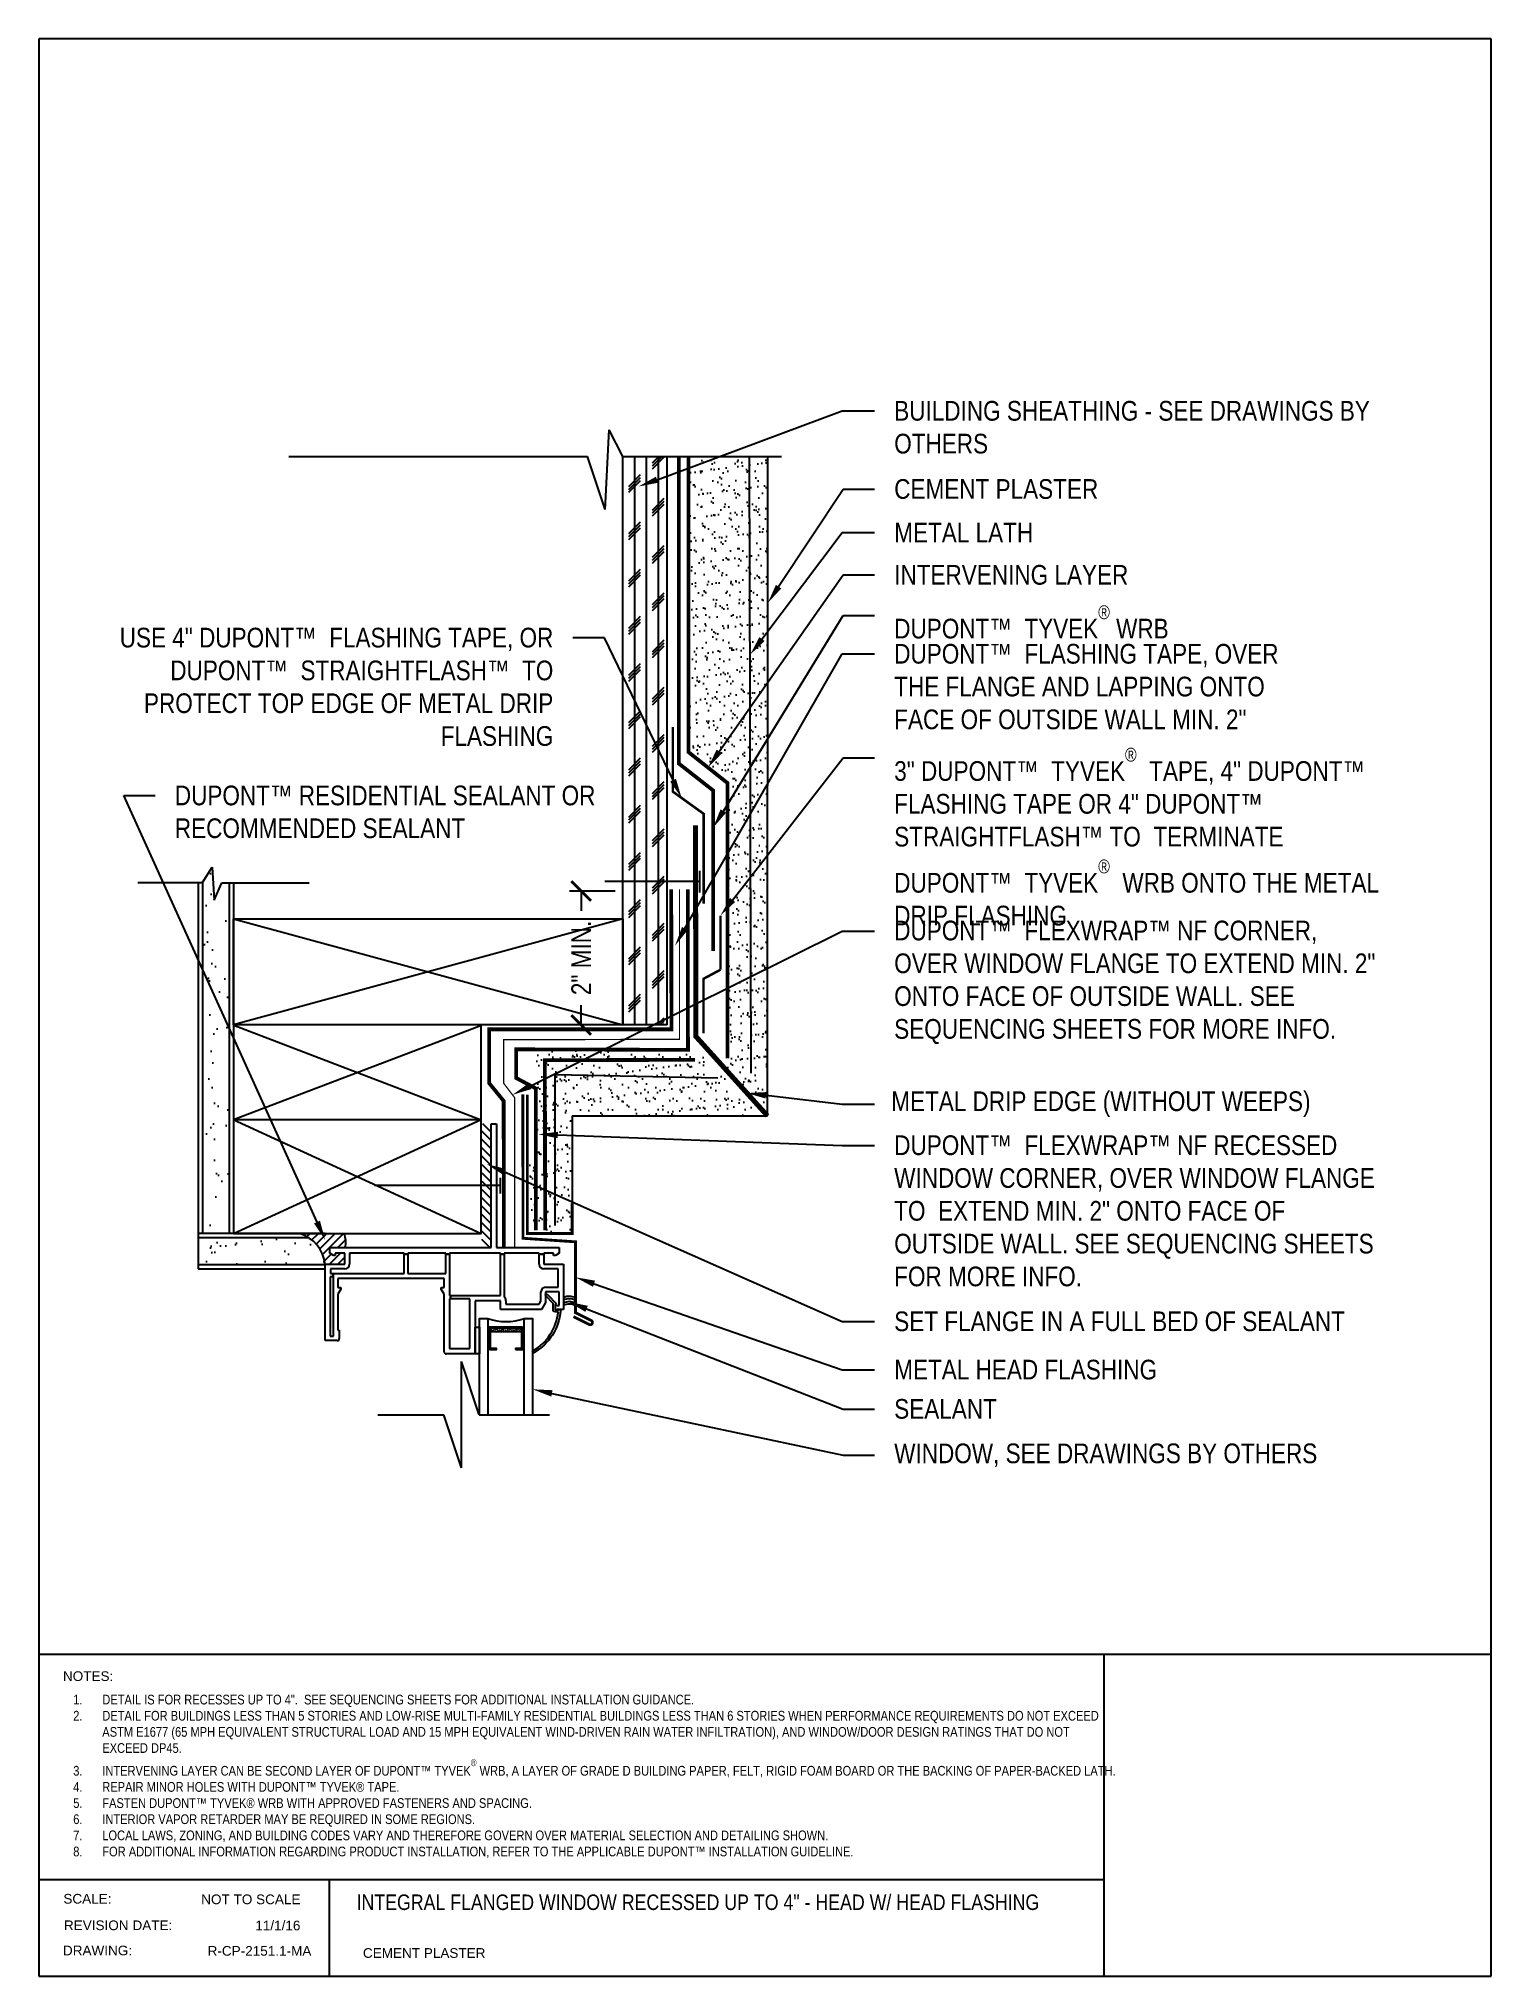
# Paper-space layout 'Title Block' of a CAD drawing. Header units: inches. Extents: x 0.3 to 7.8, y 0.1 to 10.1.
# The model-space entities are those that its viewports show. They can reach past a viewport. Long polylines and large blocks are cut down to what shows.
import ezdxf
from ezdxf import colors
from ezdxf.entities.mleader import LeaderData, LeaderLine
from ezdxf.math import Vec2, Vec3

# ---------------------------------------------------------------- set-up
doc = ezdxf.new("R2010")
doc.units = ezdxf.units.IN
doc.header["$MEASUREMENT"] = 0
for name, pattern in [('CENTER2', [1.125, 0.75, -0.125, 0.125, -0.125]), ('CENTER6', [0.4125, 0.3, -0.05, 0.03125, -0.03125]), ('HIDDEN', [0.375, 0.25, -0.125])]:
    doc.linetypes.add(name, pattern=pattern)
for name, color, linetype, lineweight in [('-ATI-WRB', 5, 'CENTER6', 15), ('.ATI-DETAIL', 13, 'Continuous', 25), ('.ATI-HATCH', 8, 'Continuous', 25), ('.ATI-TEXT', 7, 'Continuous', 35), ('ATI-SAM', 4, 'HIDDEN', 15)]:
    doc.layers.add(name, color=color, linetype=linetype, lineweight=lineweight)
doc.layers.add('title block', color=7, linetype='Continuous')
doc.styles.add('ATI ARCH 5-32', font='ARIALN.TTF', dxfattribs={"height": 0.15625})
doc.styles.get("Standard").update_dxf_attribs({"font": 'arial.ttf'})
doc.linetypes.add('ZIGZAG', pattern='A,0.0001,-0.2,[131,ltypeshp.shx,S=0.2,R=0,X=-0.2,Y=0],-0.4,[131,ltypeshp.shx,S=0.2,R=180,X=0.2,Y=0],-0.2', length=0.8001)
doc.dimstyles.new('ATI ARCH 5-32', dxfattribs={"dimscale": 12, "dimtxt": 0.15625, "dimasz": 0.15625, "dimexe": 0.09375, "dimexo": 0.0625, "dimgap": 0.09, "dimtad": 0, "dimdec": 4, "dimzin": 0, "dimdsep": 46, "dimlunit": 4, "dimtxsty": 'ATI ARCH 5-32', "dimblk": 'ARCHTICK', "dimcen": 0.09, "dimadec": 0, "dimazin": 0, "dimtfac": 0.8, "dimtdec": 4, "dimtofl": 0, "dimtmove": 0, "dimatfit": 2, "dimfxl": 1, "dimtolj": 1, "dimtzin": 0, "dimarcsym": 0})
pattern_1 = [(37.5, (-16.44395, -265.59147), (-0.004409535, 0.134877664), [0, -0.1064, 0, -0.119, 0, -0.11375]), (7.5, (-16.44395, -265.59147), (0.12388437, 0.19755022), [0, -0.0574, 0, -0.0959, 0, -0.03675]), (327.5, (-16.53005, -265.59147), (0.21798993, 0.000396134), [0, -0.035, 0, -0.126, 0, -0.1645]), (317.5, (-16.53005, -265.59147), (0.21042886, 0.06143729), [0, -0.0175, 0, -0.0826, 0, -0.0945])]

# ---------------------------------------------------------------- blocks, each defined once
blk = doc.blocks.new('_ARCHTICK')
at = {"color": 0, "linetype": 'ByBlock', "const_width": 0.15}
blk.add_lwpolyline([(-0.5, -0.5), (0.5, 0.5)], dxfattribs=at)
blk = doc.blocks.new('*D2')
at = {"layer": '.ATI-TEXT', "color": 0, "lineweight": -2, "transparency": 16777216}
for p, q in [((8.759, 7.975), (8.396, 7.975)), ((8.49, 7.975), (8.49, 7.819)), ((8.49, 6.912), (8.49, 7.068)), ((8.759, 6.912), (8.396, 6.912))]:
    blk.add_line(p, q, dxfattribs=at)
at = {"layer": 'Defpoints', "color": 0, "transparency": 16777216}
for p in [(8.821, 7.975), (8.49, 6.912), (8.821, 6.912)]:
    blk.add_point(p, dxfattribs=at)
at = {"layer": '.ATI-TEXT', "color": 0, "lineweight": -2, "transparency": 16777216, "xscale": 0.15625, "yscale": 0.15625, "zscale": 0.15625}
for p, rotation in [((8.49, 7.975), 90), ((8.49, 6.912), 270)]:
    blk.add_blockref('_ARCHTICK', p, dxfattribs=dict(at, rotation=rotation))
at = {"layer": '.ATI-TEXT', "color": 0, "transparency": 16777216, "insert": (8.49, 7.444), "char_height": 0.15625, "attachment_point": 5, "rotation": 90, "style": 'ATI ARCH 5-32'}
blk.add_mtext('\\A1;2" MIN.', dxfattribs=at)

msp = doc.modelspace()

# ---------------------------------------------------------------- hatches: boundary and pattern name
at = {"layer": '.ATI-HATCH'}
h = msp.add_hatch(dxfattribs=at)
h.set_pattern_fill('CORK', color=256, scale=0.75, angle=-90)
h.set_pattern_definition([(270, (5.72771, 9.54748), (0.09375, -4e-17), []), (45, (5.68084, 9.5006), (-0.1875, 0.1875), [0.132583, -0.132583]), (45, (5.68084, 9.47717), (-0.1875, 0.1875), [0.132583, -0.132583]), (45, (5.68084, 9.45373), (-0.1875, 0.1875), [0.132583, -0.132583])])
h.paths.add_polyline_path([(8.82146, 6.91215), (9.17303, 6.91215), (9.17303, 11.42596), (8.82146, 11.42596)])
h = msp.add_hatch(dxfattribs=at)
h.set_pattern_fill('AR-SAND', color=256, scale=0.07)
h.set_pattern_definition(pattern_1)
h.paths.add_polyline_path([(9.97032, 7.23283), (9.97073, 7.95409), (9.65249, 7.75901), (9.65249, 7.12149)])
h.paths.add_polyline_path([(9.97269, 11.42596), (9.5068, 11.42596), (9.34236, 11.356), (9.34236, 10.44622), (9.52601, 10.29329), (9.52601, 9.20385), (9.65249, 9.04328), (9.65249, 7.75901), (9.97073, 7.95409)])
h.paths.add_polyline_path([(9.65249, 7.12149), (9.65249, 6.53496), (9.96973, 6.19057), (9.97032, 7.23283)])
h = msp.add_hatch(dxfattribs=at)
h.set_pattern_fill('AR-SAND', color=256, scale=0.07)
h.set_pattern_definition(pattern_1)
h.paths.add_polyline_path([(9.38934, 7.0293), (9.26533, 6.98585), (9.26533, 6.94524), (9.38934, 6.94524)])
h.paths.add_polyline_path([(9.3453, 7.93939), (11.07386, 7.93939), (11.07386, 8.52787), (9.3453, 8.52787)], flags=9)
h.paths.add_polyline_path([(9.34236, 10.44622), (9.34236, 9.07852), (9.65249, 8.83304), (9.65249, 9.04328), (9.52601, 9.20385), (9.52601, 10.29329)])
h = msp.add_hatch(dxfattribs=at)
h.set_pattern_fill('AR-SAND', color=256, scale=0.07)
h.set_pattern_definition(pattern_1)
h.paths.add_polyline_path([(9.97107, 8.56558), (9.65249, 8.56558), (9.65249, 7.92716), (9.90963, 7.92716), (9.97073, 7.96585)])
h.paths.add_polyline_path([(9.30637, 7.93939), (11.03493, 7.93939), (11.03493, 8.52787), (9.30637, 8.52787)], flags=9)
h = msp.add_hatch(dxfattribs=at)
h.set_pattern_fill('AR-SAND', color=256, scale=0.15)
h.set_pattern_definition([(37.5, (-166.2434, -433.242), (-0.009449, 0.28902357), [0, -0.228, 0, -0.255, 0, -0.24375]), (7.5, (-166.2434, -433.242), (0.2654665, 0.4233219), [0, -0.123, 0, -0.2055, 0, -0.07875]), (327.5, (-166.4279, -433.242), (0.46712128, 0.00084886), [0, -0.075, 0, -0.27, 0, -0.3525]), (317.5, (-166.4279, -433.242), (0.450919, 0.13165133), [0, -0.0375, 0, -0.177, 0, -0.2025])])
h.paths.add_polyline_path([(5.48162, 4.97439), (5.69256, 4.97439), (5.69256, 8.04147), (5.63484, 8.04147), (5.57557, 7.90415), (5.5594, 8.16533), (5.48162, 8.04417)])
h = msp.add_hatch(dxfattribs=at)
h.set_pattern_fill('AR-SAND', color=256, scale=0.07)
h.set_pattern_definition([(37.5, (-26.22915, -265.59165), (-0.004409535, 0.134877664), [0, -0.1064, 0, -0.119, 0, -0.11375]), (7.5, (-26.22915, -265.59165), (0.12388437, 0.19755022), [0, -0.0574, 0, -0.0959, 0, -0.03675]), (327.5, (-26.31525, -265.59165), (0.21798993, 0.000396134), [0, -0.035, 0, -0.126, 0, -0.1645]), (317.5, (-26.31525, -265.59165), (0.21042886, 0.06143729), [0, -0.0175, 0, -0.0826, 0, -0.0945])])
h.paths.add_polyline_path([(8.12271, 6.72231), (8.12271, 5.82378), (8.4173, 5.75684), (8.4173, 6.19039), (9.9123, 6.19039), (9.46383, 6.67723), (9.21601, 6.72231)])
h.paths.add_polyline_path([(8.06195, 5.25573), (8.41822, 5.2558), (8.4173, 5.75684), (8.06114, 5.83778)])
h = msp.add_hatch(dxfattribs=at)
h.set_pattern_fill('ANSI31', color=256, scale=0.375, angle=-90)
h.set_pattern_definition([(315, (-16.44376, -264.71674), (0.03314563, 0.03314563), [])])
h.paths.add_polyline_path([(7.77466, 5.63603), (7.69956, 5.63603), (7.69956, 5.14385), (7.77466, 5.14385)])
h.paths.add_polyline_path([(7.77466, 6.12822), (7.69956, 6.12822), (7.69956, 5.63603), (7.77466, 5.63603)])
h = msp.add_hatch(dxfattribs=at)
h.set_pattern_fill('ANSI31', color=256, scale=0.375, angle=720)
h.set_pattern_definition([(45, (-167.922443, -437.747415), (-0.0331456304, 0.0331456304), [])])
edge = h.paths.add_edge_path()
edge.add_line((6.61352, 5.14173), (6.49258, 5.14173))
edge.add_line((6.49258, 5.14173), (6.49258, 5.09673))
edge.add_line((6.49258, 5.09673), (6.52183, 5.07985))
edge.add_line((6.52183, 5.07985), (6.53589, 5.07985))
edge.add_line((6.53589, 5.07985), (6.53589, 5.09673))
edge.add_line((6.53589, 5.09673), (6.61352, 5.09673))
edge.add_line((6.61352, 5.09673), (6.61352, 5.00954))
edge.add_line((6.61352, 5.00954), (6.45602, 5.00954))
edge.add_arc((6.17616, 4.98524), 0.28091, 364.962398, 434.272129)
edge.add_line((6.2523, 5.25564), (6.61159, 5.25564))
edge.add_arc((6.41104, 5.19527), 0.20944, 345.188564, 376.75167, ccw=False)
h = msp.add_hatch(dxfattribs=at)
h.set_pattern_fill('AR-SAND', color=256, scale=0.15, angle=-180)
h.set_pattern_definition([(217.5, (180.79276, 448.0451), (0.009449, -0.28902357), [0, -0.228, 0, -0.255, 0, -0.24375]), (187.5, (180.79276, 448.0451), (-0.2654665, -0.4233219), [0, -0.123, 0, -0.2055, 0, -0.07875]), (147.5, (180.97726, 448.0451), (-0.46712128, -0.00084886), [0, -0.075, 0, -0.27, 0, -0.3525]), (137.5, (180.97726, 448.0451), (-0.450919, -0.13165133), [0, -0.0375, 0, -0.177, 0, -0.2025])])
h.paths.add_polyline_path([(6.45602, 5.00954), (6.45602, 5.22048), (5.44665, 5.22048), (5.44665, 5.00954)])
h = msp.add_hatch(dxfattribs=at)
h.set_pattern_fill('DASH', color=256, scale=0.084375, angle=30, style=0)
h.set_pattern_definition([(330, (4.11396, 5.761671), (0.003860424, -0.0144073), [0.010546875, -0.010546875])])
h.paths.add_polyline_path([(8.01632, 4.4755), (7.77065, 4.4755), (7.77065, 4.50346), (8.01632, 4.50346)])
edge = h.paths.add_edge_path(flags=17)
edge.add_line((8.01632, 4.4755), (7.77065, 4.4755))

# ---------------------------------------------------------------- linework, layer by layer
at = {"layer": '-ATI-WRB', "linetype": 'CENTER6', "ltscale": 0.75, "const_width": 0.03}
msp.add_lwpolyline([(9.26559, 11.42596), (9.26559, 10.31671), (9.26559, 10.13611), (9.26559, 8.98775), (9.53761, 8.77456), (9.53761, 7.49935)], dxfattribs=at)
at = {"layer": '.ATI-DETAIL'}
for p, q in [((8.68084, 11.00409), (8.7127, 11.63626)), ((8.82146, 11.42596), (8.7127, 11.63626)), ((6.16732, 11.42596), (8.54021, 11.42596)), ((8.68084, 11.00409), (8.54021, 11.42596)), ((8.82146, 6.91215), (8.82146, 11.42596)), ((8.82146, 11.42596), (10.08116, 11.42596)), ((9.17303, 6.91215), (9.17303, 11.42596)), ((9.96973, 6.19057), (9.97269, 11.42596)), ((5.48162, 8.04417), (5.5594, 8.16533)), ((5.5594, 8.16533), (5.57557, 7.90415)), ((4.96936, 8.04417), (5.48162, 8.04417)), ((5.44646, 8.04417), (5.44665, 5.25564)), ((5.57557, 7.90415), (5.63484, 8.04147)), ((5.63484, 8.04147), (6.32997, 8.04147)), ((5.72771, 8.04147), (5.7279, 5.25564)), ((9.42894, 8.13523), (9.42894, 7.96471)), ((5.72771, 7.7559), (8.82146, 6.91215)), ((8.82146, 7.7559), (5.72771, 6.91215)), ((9.17303, 6.91215), (8.82146, 6.91215)), ((8.41805, 6.19057), (9.96973, 6.18969)), ((8.41805, 6.19057), (8.41822, 5.49523)), ((7.77466, 5.14385), (7.77466, 6.12822)), ((7.77466, 6.12822), (7.81684, 6.12822)), ((7.81684, 6.12822), (7.81684, 5.14385)), ((5.7279, 5.25564), (5.44665, 5.25564)), ((6.45602, 5.25564), (5.44665, 5.25564)), ((5.44665, 5.25564), (5.44665, 4.97439)), ((6.49258, 5.09885), (6.49258, 5.14385)), ((6.49258, 5.14385), (7.77466, 5.14385)), ((6.52181, 5.08197), (6.49258, 5.09885)), ((6.53587, 5.08197), (6.52181, 5.08197)), ((6.61352, 5.09885), (6.53587, 5.09885)), ((6.53587, 5.09885), (6.53587, 5.08197)), ((6.61352, 5.01166), (6.61352, 5.09885)), ((7.08489, 5.09885), (6.65008, 5.09885)), ((6.65008, 5.09885), (6.65008, 5.01166)), ((7.08489, 5.09143), (7.08489, 5.09885)), ((7.11302, 5.09143), (7.08489, 5.09143)), ((7.08489, 4.93966), (7.08489, 5.09143)), ((7.08489, 5.09143), (7.11302, 5.09143)), ((7.41508, 5.09885), (7.11302, 5.09885)), ((7.11302, 5.09885), (7.11302, 5.09143)), ((7.11302, 5.09143), (7.11302, 4.93966)), ((7.41508, 5.09143), (7.41508, 5.09885)), ((7.4432, 5.09143), (7.41508, 5.09143)), ((7.41508, 4.93966), (7.41508, 5.09143)), ((7.41508, 5.09143), (7.4432, 5.09143)), ((7.84989, 5.09885), (7.4432, 5.09885)), ((7.4432, 5.09885), (7.4432, 5.09143)), ((7.4432, 5.09143), (7.4432, 4.76416)), ((7.81684, 5.14385), (8.31395, 5.14385)), ((7.84989, 5.09143), (7.84989, 5.09885)), ((7.84989, 5.09143), (7.87802, 5.09143)), ((7.87802, 5.09143), (7.84989, 5.09143)), ((7.84989, 4.76416), (7.84989, 5.09143)), ((8.15645, 5.09885), (7.87802, 5.09885)), ((7.87802, 5.09885), (7.87802, 5.09143)), ((7.87802, 5.09143), (7.87802, 4.75342)), ((8.15645, 5.09143), (8.15645, 5.09885)), ((8.15645, 5.01166), (8.15645, 5.09143)), ((8.15645, 5.09143), (8.19302, 5.09143)), ((8.19302, 5.09143), (8.15645, 5.09143)), ((8.27066, 5.09885), (8.19302, 5.09885)), ((8.19302, 5.09885), (8.19302, 5.09143)), ((8.19302, 5.09143), (8.19302, 5.01166)), ((8.27066, 5.08197), (8.27066, 5.09885)), ((8.28473, 5.08197), (8.27066, 5.08197)), ((8.31395, 5.09885), (8.28473, 5.08197)), ((8.31395, 5.14385), (8.31395, 5.09885)), ((5.44665, 4.97439), (6.45602, 4.97439)), ((6.45602, 4.40528), (6.45602, 5.01166)), ((6.45602, 5.01166), (6.61352, 5.01166)), ((6.61352, 4.9751), (6.4982, 4.9751)), ((6.4982, 4.9751), (6.4982, 4.93966)), ((6.4982, 4.93966), (6.51918, 4.93966)), ((6.51918, 4.93966), (6.51918, 4.91153)), ((6.51918, 4.91153), (6.51918, 4.93966)), ((6.51918, 4.93966), (7.08489, 4.93966)), ((7.11302, 4.93966), (7.41508, 4.93966)), ((8.19302, 5.01166), (8.35052, 5.01166)), ((8.30833, 4.9751), (8.19302, 4.9751)), ((8.30833, 4.82885), (8.30833, 4.9751)), ((8.35052, 5.01166), (8.35052, 4.65166)), ((6.51918, 4.91153), (6.49539, 4.91153)), ((6.49539, 4.91153), (6.49539, 4.44185)), ((6.52352, 4.91153), (6.51918, 4.91153)), ((6.52352, 4.44185), (6.52352, 4.91153)), ((7.40102, 4.89747), (6.55727, 4.89747)), ((6.55727, 4.89747), (6.55727, 4.82716)), ((6.55727, 4.82716), (6.57977, 4.82716)), ((6.57977, 4.8131), (6.55727, 4.77412)), ((6.55727, 4.77412), (6.55727, 4.48966)), ((6.57977, 4.82716), (6.57977, 4.8131)), ((7.37852, 4.8131), (7.37852, 4.82716)), ((7.37852, 4.82716), (7.40102, 4.82716)), ((7.40102, 4.77412), (7.37852, 4.8131)), ((7.40102, 4.82716), (7.40102, 4.89747)), ((7.40102, 4.31697), (7.40102, 4.77412)), ((8.17052, 4.71771), (8.17052, 4.79228)), ((8.20708, 4.82885), (8.30833, 4.82885)), ((8.31395, 4.79228), (8.20708, 4.79228)), ((8.20708, 4.79228), (8.20708, 4.70791)), ((8.31395, 4.68541), (8.31395, 4.79228)), ((7.4432, 4.76416), (7.45285, 4.76416)), ((7.45285, 4.73603), (7.4432, 4.73603)), ((7.4432, 4.73603), (7.4432, 4.34228)), ((7.45285, 4.76416), (7.45285, 4.73603)), ((7.45285, 4.73603), (7.45285, 4.76416)), ((7.45285, 4.76416), (7.84989, 4.76416)), ((7.6052, 4.73603), (7.45285, 4.73603)), ((7.6052, 4.34228), (7.6052, 4.73603)), ((7.84989, 4.72197), (7.64739, 4.72197)), ((7.64739, 4.72197), (7.64739, 4.3001)), ((7.84989, 4.65166), (7.84989, 4.72197)), ((8.1746, 4.65166), (7.84989, 4.65166)), ((7.89208, 4.72197), (7.89208, 4.69385)), ((7.89208, 4.69385), (8.15674, 4.69385)), ((8.15674, 4.69385), (8.17052, 4.71771)), ((8.20708, 4.70791), (8.1746, 4.65166)), ((8.29989, 4.68541), (8.31395, 4.68541)), ((8.35052, 4.65166), (8.29989, 4.65166)), ((6.55727, 4.48966), (6.56852, 4.48966)), ((6.56852, 4.48966), (6.56852, 4.42216)), ((7.77128, 4.51246), (7.74892, 4.51246)), ((8.01569, 4.51246), (8.03805, 4.51246)), ((6.55164, 4.40528), (6.45602, 4.40528)), ((6.49539, 4.44185), (6.52352, 4.44185)), ((7.4432, 4.34228), (7.6052, 4.34228)), ((7.77128, 4.33527), (7.74892, 4.33527)), ((8.01569, 4.33527), (8.03805, 4.33527)), ((7.64739, 4.3001), (7.41789, 4.3001)), ((7.67901, 3.81704), (7.53839, 4.23892)), ((7.53839, 3.39517), (7.53839, 4.23892)), ((6.87371, 3.81704), (7.39776, 3.81704)), ((7.53839, 3.39517), (7.39776, 3.81704)), ((7.67901, 3.81704), (8.23912, 3.81704))]:
    msp.add_line(p, q, dxfattribs=at)
at = {"layer": '.ATI-DETAIL', "ltscale": 0.5}
for p, q in [((5.7279, 6.16111), (7.69719, 6.91031)), ((5.73116, 6.91146), (7.69517, 6.15962)), ((5.72556, 6.16111), (7.6883, 6.16111)), ((5.72586, 6.16016), (7.6963, 5.25553)), ((5.72775, 5.25576), (7.69461, 6.16083)), ((5.73, 6.16067), (7.69274, 6.16067))]:
    msp.add_line(p, q, dxfattribs=at)
at = {"layer": '.ATI-DETAIL', "linetype": 'CENTER2', "ltscale": 0.75, "const_width": 0.03}
for points in [[(9.34236, 11.42596), (9.34236, 10.44622), (9.34236, 10.14217), (9.34236, 9.07852), (9.65249, 8.83304), (9.65249, 6.64739)], [(8.20368, 5.28179), (8.20138, 6.63208), (9.3934, 6.63516), (9.3934, 6.63516)]]:
    msp.add_lwpolyline(points, dxfattribs=at)
at = {"layer": '.ATI-DETAIL', "linetype": 'ZIGZAG', "ltscale": 0.2}
for points in [[(9.84072, 6.52984), (9.82768, 11.42596)], [(8.28371, 5.3196), (8.28454, 6.51916), (9.5742, 6.49233)]]:
    msp.add_lwpolyline(points, dxfattribs=at)
at = {"layer": '.ATI-DETAIL', "linetype": 'Continuous', "const_width": 0.04}
msp.add_lwpolyline([(9.96973, 6.19057), (9.96973, 6.19057), (9.40134, 6.82063), (9.39771, 8.49785)], dxfattribs=at)
at = {"layer": '.ATI-DETAIL'}
for points in [[(9.42894, 8.04997), (8.67844, 8.04997)], [(7.84785, 5.57353), (7.84785, 5.69853)], [(7.84785, 5.63603), (6.84785, 5.63603)]]:
    msp.add_lwpolyline(points, dxfattribs=at)
for points in [[(8.82146, 6.91215), (5.72771, 6.91215), (5.72771, 7.7559), (8.82146, 7.7559)], [(7.69646, 6.91215), (5.72771, 6.91215), (5.7279, 5.25564), (7.69665, 5.25564)], [(8.01632, 4.4755), (7.77065, 4.4755), (7.77065, 4.50346), (8.01632, 4.50346)]]:
    msp.add_lwpolyline(points, close=True, dxfattribs=at)
at = {"layer": '.ATI-DETAIL', "const_width": 0.0225}
msp.add_lwpolyline([(8.4286, 4.59598), (8.5535, 4.53353, 0.41421356), (8.57709, 4.54139), (8.57709, 4.54139, 0.41421356), (8.56922, 4.56497), (8.44432, 4.62742), (8.44432, 5.18992), (8.02789, 5.21816), (8.02625, 6.36181)], format="xyb", dxfattribs=at)
msp.add_lwpolyline([(8.06195, 6.35857), (8.06195, 5.25573), (8.41822, 5.2558), (8.41822, 5.49523)], dxfattribs=at)
at = {"layer": '.ATI-DETAIL'}
msp.add_lwpolyline([(8.30862, 4.63478), (8.28302, 4.63478, -0.41421356), (8.26614, 4.65166), (8.26614, 4.70158), (8.20941, 4.76115, -1), (8.22163, 4.77279), (8.29145, 4.69947), (8.28302, 4.69103), (8.28302, 4.65166), (8.31869, 4.65166, -0.53433101), (8.32648, 4.64, -0.24015552), (8.11696, 4.31048), (8.11583, 4.30986, -0.94843788), (8.10719, 4.32432, 0.23691245)], format="xyb", close=True, dxfattribs=at)
at = {"layer": '.ATI-DETAIL', "linetype": 'Continuous'}
msp.add_lwpolyline([(7.64767, 4.51105), (7.68255, 4.51105), (7.68255, 4.30011), (7.64767, 4.30011)], close=True, dxfattribs=at)
for points in [[(7.68239, 3.81704), (7.68255, 4.58136), (7.74892, 4.58136), (7.74877, 3.81704)], [(8.03789, 3.81704), (8.03805, 4.58136), (8.10442, 4.58136), (8.10427, 3.81704)]]:
    msp.add_lwpolyline(points, dxfattribs=at)
at = {"layer": '.ATI-DETAIL', "flags": 128}
msp.add_lwpolyline([(7.96907, 4.33527), (8.0197, 4.33527, 0.41421356), (8.02532, 4.34089), (8.02532, 4.50683, 0.41421356), (8.0197, 4.51246), (7.76727, 4.51246, 0.41421356), (7.76165, 4.50683), (7.76165, 4.34089, 0.41421356), (7.76727, 4.33527), (7.8179, 4.33527), (7.8179, 4.34427), (7.77065, 4.34427), (7.77065, 4.50346), (8.01632, 4.50346), (8.01632, 4.34427), (7.96907, 4.34427)], format="xyb", close=True, dxfattribs=at)
at = {"layer": '.ATI-DETAIL'}
for centre, radius, start, end in [((6.17422, 4.98364), 0.28298, 5.252016, 73.982511), ((6.45522, 5.18883), 0.16515, 343.427846, 23.858235), ((6.61352, 5.01166), 0.03656, 270, 360), ((8.19302, 5.01166), 0.03656, 180, 270), ((8.20708, 4.79228), 0.03656, 90, 180), ((7.84989, 4.72197), 0.04219, 0, 48.189685), ((8.29989, 4.66853), 0.01687, 90, 269.999934), ((8.39622, 4.6581), 0.09931, 61.026353, 117.889215), ((8.39622, 4.63784), 0.09931, 61.026353, 117.889215), ((8.39622, 4.61561), 0.09931, 61.026353, 117.889215), ((8.39622, 4.59558), 0.09931, 61.026353, 117.889215), ((7.89348, 4.98798), 0.43155, 250.428506, 289.571494), ((6.55164, 4.42216), 0.01687, 270, 0), ((7.41789, 4.31697), 0.01687, 180, 270)]:
    msp.add_arc(centre, radius, start, end, dxfattribs=at)
at = {"layer": '.ATI-HATCH'}
for p, q in [((5.48162, 8.04417), (5.48181, 5.25564)), ((5.69256, 8.04147), (5.69275, 5.25564)), ((6.32909, 5.22048), (5.44665, 5.22048)), ((5.44665, 5.00954), (6.45602, 5.00954))]:
    msp.add_line(p, q, dxfattribs=at)
at = {"layer": 'ATI-SAM'}
for points, const_width in [([(9.21751, 9.27783), (9.21751, 8.76511), (9.46349, 8.58804), (9.46349, 7.87461)], 0.02), ([(7.87578, 5.14385), (7.87419, 6.3088), (7.75924, 6.44949), (7.75905, 6.877), (9.2069, 6.877), (9.20534, 7.98791)], 0.03), ([(8.13049, 5.28123), (8.12907, 6.40809), (7.97394, 6.49051), (7.97383, 6.71851), (9.3381, 6.71416), (9.33707, 7.98791)], 0.03), ([(7.96101, 5.14385), (7.96116, 6.33475), (7.87391, 6.44949), (7.87375, 6.7949), (9.27094, 6.79783), (9.27107, 7.98791)], 0.01), ([(9.59658, 7.78065), (9.59658, 7.35072)], 0.02), ([(9.59658, 7.35072), (9.46173, 7.27863), (9.46173, 6.84458)], 0.02)]:
    msp.add_lwpolyline(points, dxfattribs=dict(at, const_width=const_width))

# ---------------------------------------------------------------- dimensions: what is measured, and where the dimension line sits
at = {"layer": '.ATI-TEXT'}
dim = msp.add_linear_dim(base=(8.48951, 6.91215), p1=(8.82146, 7.975), p2=(8.82146, 6.91215), angle=90, text='2" MIN.', dimstyle='ATI ARCH 5-32', override={"dimscale": 0, "dimtix": 0, "dimtofl": 0, "dimtmove": 0, "dimatfit": 2}, dxfattribs=at)
dim.commit()
dim.dimension.update_dxf_attribs({"geometry": '*D2', "text_midpoint": (8.48951, 7.44358)})

# ---------------------------------------------------------------- leaders
ml = msp.add_multileader_mtext('Standard', dxfattribs=at)
ml.set_content('BUILDING SHEATHING - SEE DRAWINGS BY OTHERS', color=7, style='ATI ARCH 5-32')
ml.set_leader_properties(color=7)
ml.build(insert=Vec2(0, 0))
ml.multileader.update_dxf_attribs({"dogleg_length": 0.25842, "arrow_head_size": 0.15625})
ctx = ml.context
ctx.base_point, ctx.char_height, ctx.arrow_head_size, ctx.landing_gap_size, ctx.plane_origin = Vec3(10.82033, 11.78728), 0.15625, 0.15625, 0.15625, Vec3(8.08604, 10.92622)
notes = []
notes.append((ctx, [(0, (1, 1, 0), (10.56191, 11.78728), (1, 0), 0.25842, [(0, [(8.94603, 11.18738)], 0, [])])]))
ctx.mtext.insert, ctx.mtext.width, ctx.mtext.flow_direction = Vec3(10.97658, 11.86673), 3.8117367, 5
ml = msp.add_multileader_mtext('Standard', dxfattribs=at)
ml.set_content('CEMENT PLASTER', color=7, style='ATI ARCH 5-32')
ml.set_leader_properties(color=7)
ml.build(insert=Vec2(0, 0))
ml.multileader.update_dxf_attribs({"dogleg_length": 0.25, "arrow_head_size": 0.15625})
ctx = ml.context
ctx.base_point, ctx.char_height, ctx.arrow_head_size, ctx.landing_gap_size, ctx.plane_origin = Vec3(10.82033, 11.16652), 0.15625, 0.15625, 0.15625, Vec3(9.45361, 10.02267)
notes.append((ctx, [(0, (1, 1, 0), (10.57033, 11.16652), (1, 0), 0.25, [(0, [(9.97203, 10.2623)], 0, [])])]))
ctx.mtext.insert, ctx.mtext.flow_direction = Vec3(10.97658, 11.24598), 5
ml = msp.add_multileader_mtext('Standard', dxfattribs=at)
ml.set_content('METAL LATH', color=7, style='ATI ARCH 5-32')
ml.set_leader_properties(color=7)
ml.build(insert=Vec2(0, 0))
ml.multileader.update_dxf_attribs({"dogleg_length": 0.25842, "arrow_head_size": 0.15625})
ctx = ml.context
ctx.base_point, ctx.char_height, ctx.arrow_head_size, ctx.landing_gap_size, ctx.plane_origin = Vec3(10.82033, 10.82114), 0.15625, 0.15625, 0.15625, Vec3(8.20001, 5.63296)
notes.append((ctx, [(0, (1, 1, 0), (10.56191, 10.82114), (1, 0), 0.25842, [(0, [(9.83187, 9.85177)], 0, [])])]))
ctx.mtext.insert, ctx.mtext.flow_direction = Vec3(10.97658, 10.89932), 5
ml = msp.add_multileader_mtext('Standard', dxfattribs=at)
ml.set_content('INTERVENING LAYER', color=7, style='ATI ARCH 5-32')
ml.set_leader_properties(color=7)
ml.build(insert=Vec2(0, 0))
ml.multileader.update_dxf_attribs({"dogleg_length": 0.25, "arrow_head_size": 0.15625})
ctx = ml.context
ctx.base_point, ctx.char_height, ctx.arrow_head_size, ctx.landing_gap_size, ctx.plane_origin = Vec3(10.82033, 10.48497), 0.15625, 0.15625, 0.15625, Vec3(9.61186, 8.84691)
notes.append((ctx, [(0, (1, 1, 0), (10.57033, 10.48497), (1, 0), 0.25, [(0, [(9.49742, 8.95578)], 0, [])])]))
ctx.mtext.insert, ctx.mtext.flow_direction = Vec3(10.97658, 10.56443), 5
ml = msp.add_multileader_mtext('Standard', dxfattribs=at)
ml.set_content('DUPONT™  TYVEK{\\A1;\\H0.7x;\\S®^ ;} WRB ', color=7, style='ATI ARCH 5-32')
ml.set_leader_properties(color=7)
ml.build(insert=Vec2(0, 0))
ml.multileader.update_dxf_attribs({"dogleg_length": 0.25, "arrow_head_size": 0.15625})
ctx = ml.context
ctx.base_point, ctx.char_height, ctx.arrow_head_size, ctx.landing_gap_size, ctx.plane_origin = Vec3(10.82033, 10.16408), 0.15625, 0.15625, 0.15625, Vec3(8.4273, 10.11918)
notes.append((ctx, [(0, (1, 1, 0), (10.57033, 10.16408), (1, 0), 0.25, [(0, [(9.53761, 8.47753)], 0, [])])]))
ctx.mtext.insert, ctx.mtext.flow_direction = Vec3(10.97658, 10.24354), 5
ml = msp.add_multileader_mtext('Standard', dxfattribs=at)
ml.set_content('USE 4" DUPONT™  FLASHING TAPE, OR DUPONT™  STRAIGHTFLASH™  TO PROTECT TOP EDGE OF METAL DRIP FLASHING', color=7, style='ATI ARCH 5-32')
ml.set_leader_properties(color=7)
ml.build(insert=Vec2(0, 0))
ml.multileader.update_dxf_attribs({"dogleg_length": 0.25, "arrow_head_size": 0.15625})
ctx = ml.context
ctx.base_point, ctx.char_height, ctx.arrow_head_size, ctx.landing_gap_size, ctx.plane_origin = Vec3(4.68358, 9.98643), 0.15625, 0.15625, 0.15625, Vec3(3.9219, 8.26286)
ctx.text_align_type = 2
notes.append((ctx, [(1, (1, 1, 0), (8.67484, 9.98643), (-1, 0), 0.25, [(0, [(9.28734, 8.71484)], 0, [])])]))
ctx.mtext.insert, ctx.mtext.width, ctx.mtext.alignment, ctx.mtext.flow_direction = Vec3(8.26859, 10.06588), 3.8625952, 3, 5
ml = msp.add_multileader_mtext('Standard', dxfattribs=at)
ml.set_content('DUPONT™  FLASHING TAPE, OVER THE FLANGE AND LAPPING ONTO FACE OF OUTSIDE WALL MIN. 2"', color=7, style='ATI ARCH 5-32')
ml.set_leader_properties(color=7)
ml.build(insert=Vec2(0, 0))
ml.multileader.update_dxf_attribs({"dogleg_length": 0.25, "arrow_head_size": 0.15625})
ctx = ml.context
ctx.base_point, ctx.char_height, ctx.arrow_head_size, ctx.landing_gap_size, ctx.plane_origin = Vec3(10.82033, 9.85814), 0.15625, 0.15625, 0.15625, Vec3(14.48366, 3.56129)
notes.append((ctx, [(0, (1, 1, 0), (10.56191, 9.85814), (1, 0), 0.25842, [(0, [(9.23561, 7.54163)], 0, [])])]))
ctx.mtext.insert, ctx.mtext.width, ctx.mtext.flow_direction = Vec3(10.97658, 9.93759), 3.3030463, 5
ml = msp.add_multileader_mtext('Standard', dxfattribs=at)
ml.set_content('3" DUPONT™  TYVEK{\\A1;\\H0.7x;\\S®^ ;\\A0;\\H1.4286x;  TAPE, }4" DUPONT™\\PFLASHING TAPE OR 4" DUPONT™  STRAIGHTFLASH™ TO  TERMINATE DUPONT™  TYVEK{\\A1;\\H0.7x;\\S®^ ;}  WRB ONTO THE METAL DRIP FLASHING', color=7, style='ATI ARCH 5-32')
ml.set_leader_properties(color=7)
ml.build(insert=Vec2(0, 0))
ml.multileader.update_dxf_attribs({"dogleg_length": 0.25, "arrow_head_size": 0.15625})
ctx = ml.context
ctx.base_point, ctx.char_height, ctx.arrow_head_size, ctx.landing_gap_size, ctx.plane_origin = Vec3(10.82033, 9.03342), 0.15625, 0.15625, 0.15625, Vec3(9.61186, 7.76009)
notes.append((ctx, [(0, (1, 1, 0), (10.57033, 9.03342), (1, 0), 0.25, [(0, [(9.59658, 7.78065)], 0, [])])]))
ctx.mtext.insert, ctx.mtext.width, ctx.mtext.flow_direction = Vec3(10.97658, 9.11288), 3.8618153, 5
ml = msp.add_multileader_mtext('Standard', dxfattribs=at)
ml.set_content('DUPONT™ RESIDENTIAL SEALANT OR RECOMMENDED SEALANT', color=7, style='ATI ARCH 5-32')
ml.set_leader_properties(color=7)
ml.build(insert=Vec2(0, 0))
ml.multileader.update_dxf_attribs({"dogleg_length": 0.25, "arrow_head_size": 0.15625})
ctx = ml.context
ctx.base_point, ctx.char_height, ctx.arrow_head_size, ctx.landing_gap_size, ctx.plane_origin = Vec3(5.10596, 8.73313), 0.15625, 0.15625, 0.15625, Vec3(3.9219, 7.00956)
notes.append((ctx, [(0, (1, 1, 0), (4.85596, 8.73313), (1, 0), 0.25, [(0, [(6.45602, 5.20463)], 0, [])])]))
ctx.mtext.insert, ctx.mtext.width, ctx.mtext.flow_direction = Vec3(5.26221, 8.81259), 3.8625952, 5
ml = msp.add_multileader_mtext('Standard', dxfattribs=at)
ml.set_content('DUPONT™  FLEXWRAP™ NF CORNER, OVER WINDOW FLANGE TO EXTEND MIN. 2" ONTO FACE OF OUTSIDE WALL. SEE SEQUENCING SHEETS FOR MORE INFO. ', color=7, style='ATI ARCH 5-32')
ml.set_leader_properties(color=7)
ml.build(insert=Vec2(0, 0))
ml.multileader.update_dxf_attribs({"dogleg_length": 0.25, "arrow_head_size": 0.15625})
ctx = ml.context
ctx.base_point, ctx.char_height, ctx.arrow_head_size, ctx.landing_gap_size, ctx.plane_origin = Vec3(10.82033, 7.6561), 0.15625, 0.15625, 0.15625, Vec3(12.01217, 3.07837)
notes.append((ctx, [(0, (1, 1, 0), (10.56191, 7.6561), (1, 0), 0.25842, [(0, [(7.94422, 6.35703)], 0, [])])]))
ctx.mtext.insert, ctx.mtext.width, ctx.mtext.flow_direction = Vec3(10.97658, 7.7403), 3.8761017, 5
ml = msp.add_multileader_mtext('Standard', dxfattribs=at)
ml.set_content('METAL DRIP EDGE (WITHOUT WEEPS)', color=7, style='ATI ARCH 5-32')
ml.set_leader_properties(color=7)
ml.build(insert=Vec2(0, 0))
ml.multileader.update_dxf_attribs({"dogleg_length": 0.25842, "arrow_head_size": 0.15625})
ctx = ml.context
ctx.base_point, ctx.char_height, ctx.arrow_head_size, ctx.landing_gap_size, ctx.plane_origin = Vec3(10.82033, 6.28353), 0.15625, 0.15625, 0.15625, Vec3(9.84284, 6.45404)
ctx.text_align_type = 2
notes.append((ctx, [(0, (1, 1, 0), (10.56191, 6.28353), (1, 0), 0.25842, [(0, [(9.80303, 6.37154)], 0, [])])]))
ctx.mtext.insert, ctx.mtext.width, ctx.mtext.alignment, ctx.mtext.flow_direction = Vec3(14.28362, 6.38462), 3.6727008, 3, 5
ml = msp.add_multileader_mtext('Standard', dxfattribs=at)
ml.set_content('DUPONT™  FLEXWRAP™ NF RECESSED WINDOW CORNER, OVER WINDOW FLANGE TO  EXTEND MIN. 2" ONTO FACE OF OUTSIDE WALL. SEE SEQUENCING SHEETS FOR MORE INFO. ', color=7, style='ATI ARCH 5-32')
ml.set_leader_properties(color=7)
ml.build(insert=Vec2(0, 0))
ml.multileader.update_dxf_attribs({"dogleg_length": 0.25, "arrow_head_size": 0.15625})
ctx = ml.context
ctx.base_point, ctx.char_height, ctx.arrow_head_size, ctx.landing_gap_size, ctx.plane_origin = Vec3(10.82033, 5.95592), 0.15625, 0.15625, 0.15625, Vec3(12.01217, 1.79441)
notes.append((ctx, [(0, (1, 1, 0), (10.56191, 5.95592), (1, 0), 0.25842, [(0, [(8.14843, 6.04394)], 0, [])])]))
ctx.mtext.insert, ctx.mtext.width, ctx.mtext.flow_direction = Vec3(10.97658, 6.03538), 3.9034563, 5
ml = msp.add_multileader_mtext('Standard', dxfattribs=at)
ml.set_content('SET FLANGE IN A FULL BED OF SEALANT', color=7, style='ATI ARCH 5-32')
ml.set_leader_properties(color=7)
ml.build(insert=Vec2(0, 0))
ml.multileader.update_dxf_attribs({"dogleg_length": 0.25, "arrow_head_size": 0.15625})
ctx = ml.context
ctx.base_point, ctx.char_height, ctx.arrow_head_size, ctx.landing_gap_size, ctx.plane_origin = Vec3(10.82033, 4.55761), 0.15625, 0.15625, 0.15625, Vec3(13.90779, 1.91487)
notes.append((ctx, [(0, (1, 1, 0), (10.56191, 4.55761), (1, 0), 0.25842, [(0, [(7.73808, 5.80833)], 0, [])])]))
ctx.mtext.insert, ctx.mtext.width, ctx.mtext.flow_direction = Vec3(10.97658, 4.63707), 3.8277715, 5
ml = msp.add_multileader_mtext('Standard', dxfattribs=at)
ml.set_content('METAL HEAD FLASHING', color=7, style='ATI ARCH 5-32')
ml.set_leader_properties(color=7)
ml.build(insert=Vec2(0, 0))
ml.multileader.update_dxf_attribs({"dogleg_length": 0.25, "arrow_head_size": 0.15625})
ctx = ml.context
ctx.base_point, ctx.char_height, ctx.arrow_head_size, ctx.landing_gap_size, ctx.plane_origin = Vec3(10.82033, 4.17407), 0.15625, 0.15625, 0.15625, Vec3(8.91831, 1.40328)
notes.append((ctx, [(0, (1, 1, 0), (10.56191, 4.17407), (1, 0), 0.25842, [(0, [(8.44432, 4.90867)], 0, [])])]))
ctx.mtext.insert, ctx.mtext.width, ctx.mtext.flow_direction = Vec3(10.97658, 4.25353), 3.2853125, 5
ml = msp.add_multileader_mtext('Standard', dxfattribs=at)
ml.set_content('SEALANT', color=7, style='ATI ARCH 5-32')
ml.set_leader_properties(color=7)
ml.build(insert=Vec2(0, 0))
ml.multileader.update_dxf_attribs({"dogleg_length": 0.25, "arrow_head_size": 0.15625})
ctx = ml.context
ctx.base_point, ctx.char_height, ctx.arrow_head_size, ctx.landing_gap_size, ctx.plane_origin = Vec3(10.82033, 3.86245), 0.15625, 0.15625, 0.15625, Vec3(8.38764, 4.71455)
notes.append((ctx, [(0, (1, 1, 0), (10.57033, 3.86245), (1, 0), 0.25, [(0, [(8.38764, 4.71455)], 0, [])])]))
ctx.mtext.insert, ctx.mtext.flow_direction = Vec3(10.97658, 3.94191), 5
ml = msp.add_multileader_mtext('Standard', dxfattribs=at)
ml.set_content('WINDOW, SEE DRAWINGS BY OTHERS', color=7, style='ATI ARCH 5-32')
ml.set_leader_properties(color=7)
ml.build(insert=Vec2(0, 0))
ml.multileader.update_dxf_attribs({"dogleg_length": 0.25, "arrow_head_size": 0.15625})
ctx = ml.context
ctx.base_point, ctx.char_height, ctx.arrow_head_size, ctx.landing_gap_size, ctx.plane_origin = Vec3(10.82033, 3.4949), 0.15625, 0.15625, 0.15625, Vec3(13.02491, -0.91686)
notes.append((ctx, [(0, (1, 1, 0), (10.57033, 3.4949), (1, 0), 0.25, [(0, [(8.10442, 4.01896)], 0, [])])]))
ctx.mtext.insert, ctx.mtext.width, ctx.mtext.flow_direction = Vec3(10.97658, 3.58847), 3.6417176, 5
for ctx, leaders in notes:
    for number, flags, end, landing, length, lines in leaders:
        leader = LeaderData()
        leader.index, (leader.has_last_leader_line, leader.has_dogleg_vector, leader.attachment_direction) = number, flags
        leader.last_leader_point, leader.dogleg_vector, leader.dogleg_length = Vec3(end), Vec3(landing), length
        for number, points, colour, breaks in lines:
            line = LeaderLine()
            line.index, line.vertices, line.color, line.breaks = number, Vec3.list(points), colors.encode_raw_color(colour), breaks
            leader.lines.append(line)
        ctx.leaders.append(leader)

psp = doc.layouts.new('Title Block')

# ---------------------------------------------------------------- linework, layer by layer
for p, q in [((7.772, 10.075), (0.272, 10.075)), ((0.272, 10.075), (0.272, 0.075)), ((7.772, 0.075), (7.772, 10.075)), ((0.272, 1.737), (7.772, 1.737)), ((5.772, 1.737), (5.772, 0.075)), ((0.272, 0.575), (5.772, 0.575)), ((1.772, 0.575), (1.772, 0.075)), ((0.272, 0.075), (7.772, 0.075))]:
    psp.add_line(p, q)

# ---------------------------------------------------------------- texts
at = {"attachment_point": 1}
for s, width, heights, insert, char_height in [('{\\fArial Narrow|b0|i0|c0|p34;INTEGRAL FLANGED WINDOW RECESSED UP TO 4" - HEAD W/ HEAD FLASHING}', 6.76069, [0], (1.913, 0.497), 0.08), ('NOT TO SCALE', 0.57187, [0.141], (1.111, 0.497), 0.05), ('REVISION', 0.67794, [0], (0.402, 0.363), 0.05), ('11/1/16', 0.46189, [0], (1.39, 0.362), 0.05), ('R-CP-2151.1-MA', 0.4399, [0], (1.144, 0.231), 0.05), ('CEMENT PLASTER', 1.07519, [0], (1.946, 0.22), 0.05)]:
    psp.add_mtext_dynamic_manual_height_columns(s, width=width, gutter_width=0.25, heights=heights, dxfattribs=dict(at, insert=insert, char_height=char_height))
for tag, p in [('NOTES:', (0.397, 1.599)), ('SCALE:', (0.399, 0.45)), ('DATE:', (0.756, 0.313)), ('DRAWING:', (0.397, 0.183))]:
    psp.add_attdef(tag, p, '', height=0.05)
at = {"layer": 'title block', "insert": (0.4, 1.528), "char_height": 0.05, "attachment_point": 1}
psp.add_mtext_dynamic_manual_height_columns('\\pi-0.15,l0.2,t0.2;{\\fArial Narrow|b0|i0|c0|p34;1.^IDETAIL IS FOR RECESSES UP TO 4".  SEE SEQUENCING SHEETS FOR ADDITIONAL INSTALLATION GUIDANCE.\\P2.^IDETAIL FOR BUILDINGS LESS THAN 5 STORIES AND LOW-RISE MULTI-FAMILY RESIDENTIAL BUILDINGS LESS THAN 6 STORIES WHEN PERFORMANCE REQUIREMENTS DO NOT EXCEED ASTM E1677 (65 MPH EQUIVALENT STRUCTURAL LOAD AND 15 MPH EQUIVALENT WIND-DRIVEN RAIN WATER INFILTRATION), AND WINDOW/DOOR DESIGN RATINGS THAT DO NOT EXCEED DP45.\\P3.^IINTERVENING LAYER CAN BE SECOND LAYER OF \\C7;DUPONT™ TYVEK\\A1;\\H0.7x;\\S®^ ;\\A0;\\H1.42857x; WRB\\C256;, A LAYER OF GRADE D BUILDING PAPER, FELT, RIGID FOAM BOARD OR THE BACKING OF PAPER-BACKED LATH.\\P4.^IREPAIR MINOR HOLES WITH DUPONT™ TYVEK® TAPE. \\P5.^IFASTEN DUPONT™ TYVEK® WRB WITH APPROVED FASTENERS AND SPACING. \\P6.^IINTERIOR VAPOR RETARDER MAY BE REQUIRED IN SOME REGIONS. \\P7.^ILOCAL LAWS, ZONING, AND BUILDING CODES VARY AND THEREFORE GOVERN OVER MATERIAL SELECTION AND DETAILING SHOWN. \\P8.^IFOR ADDITIONAL INFORMATION REGARDING PRODUCT INSTALLATION, REFER TO THE APPLICABLE DUPONT™ INSTALLATION GUIDELINE.}', width=5.37213, gutter_width=0.25, heights=[0.953], dxfattribs=at)

# ---------------------------------------------------------------- viewports
at = {"layer": '0'}
psp.add_viewport(center=(4.022, 5.906), size=(7.5, 8.3378), view_center_point=(9.95027, 8.32903), view_height=12.827354, dxfattribs=at)

doc.saveas('drawing.dxf')
